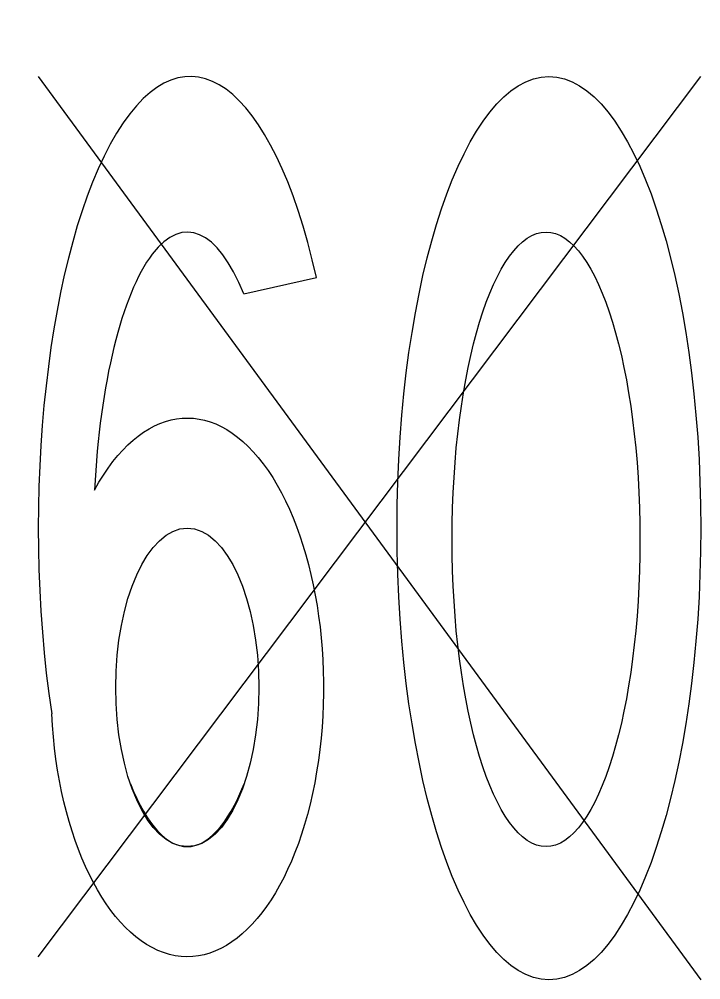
# Model space of a CAD drawing. Header units: metres. Extents: x -0.63 to 0.6, y -0.04 to 1.7.
import ezdxf

# ---------------------------------------------------------------- set-up
doc = ezdxf.new("R2010")
doc.units = ezdxf.units.M
doc.header["$LTSCALE"] = 0.2

msp = doc.modelspace()

# ---------------------------------------------------------------- linework, layer by layer
for p, q in [((-0.5992, 0), (0.6044, 1.5986)), ((-0.5992, 1.5986), (0.6044, -0.0419))]:
    msp.add_line(p, q)
at = {"flags": 128}
msp.add_lwpolyline([(-0.2258, 1.2038), (-0.0937, 1.2334)], dxfattribs=at)
for centre, major_axis, ratio, start_param, end_param in [((-0.3233, 0.7784), (0, 0.8202), 0.336382, 5.300493, 8.277772), ((-0.3285, 0.7581), (0, 0.5581), 0.305832, 5.637276, 7.693163), ((-0.3285, 0.7581), (0, 0.5581), 0.305832, 8.774311, 10.075245)]:
    msp.add_ellipse(centre, major_axis=major_axis, ratio=ratio, start_param=start_param, end_param=end_param)
for centre, major_axis, ratio in [((0.3285, 0.7784), (0, 0.8202), 0.336382), ((0.3233, 0.7581), (0, 0.5581), 0.305832), ((-0.3285, 0.4892), (0, -0.2892), 0.449292)]:
    msp.add_ellipse(centre, major_axis=major_axis, ratio=ratio)
at = {"extrusion": (0, 0, -1)}
msp.add_ellipse((-0.3285, 0.4892), major_axis=(0, 0.4892), ratio=0.505908, start_param=-0.748871, end_param=4.613876, dxfattribs=at)

doc.saveas('drawing.dxf')
